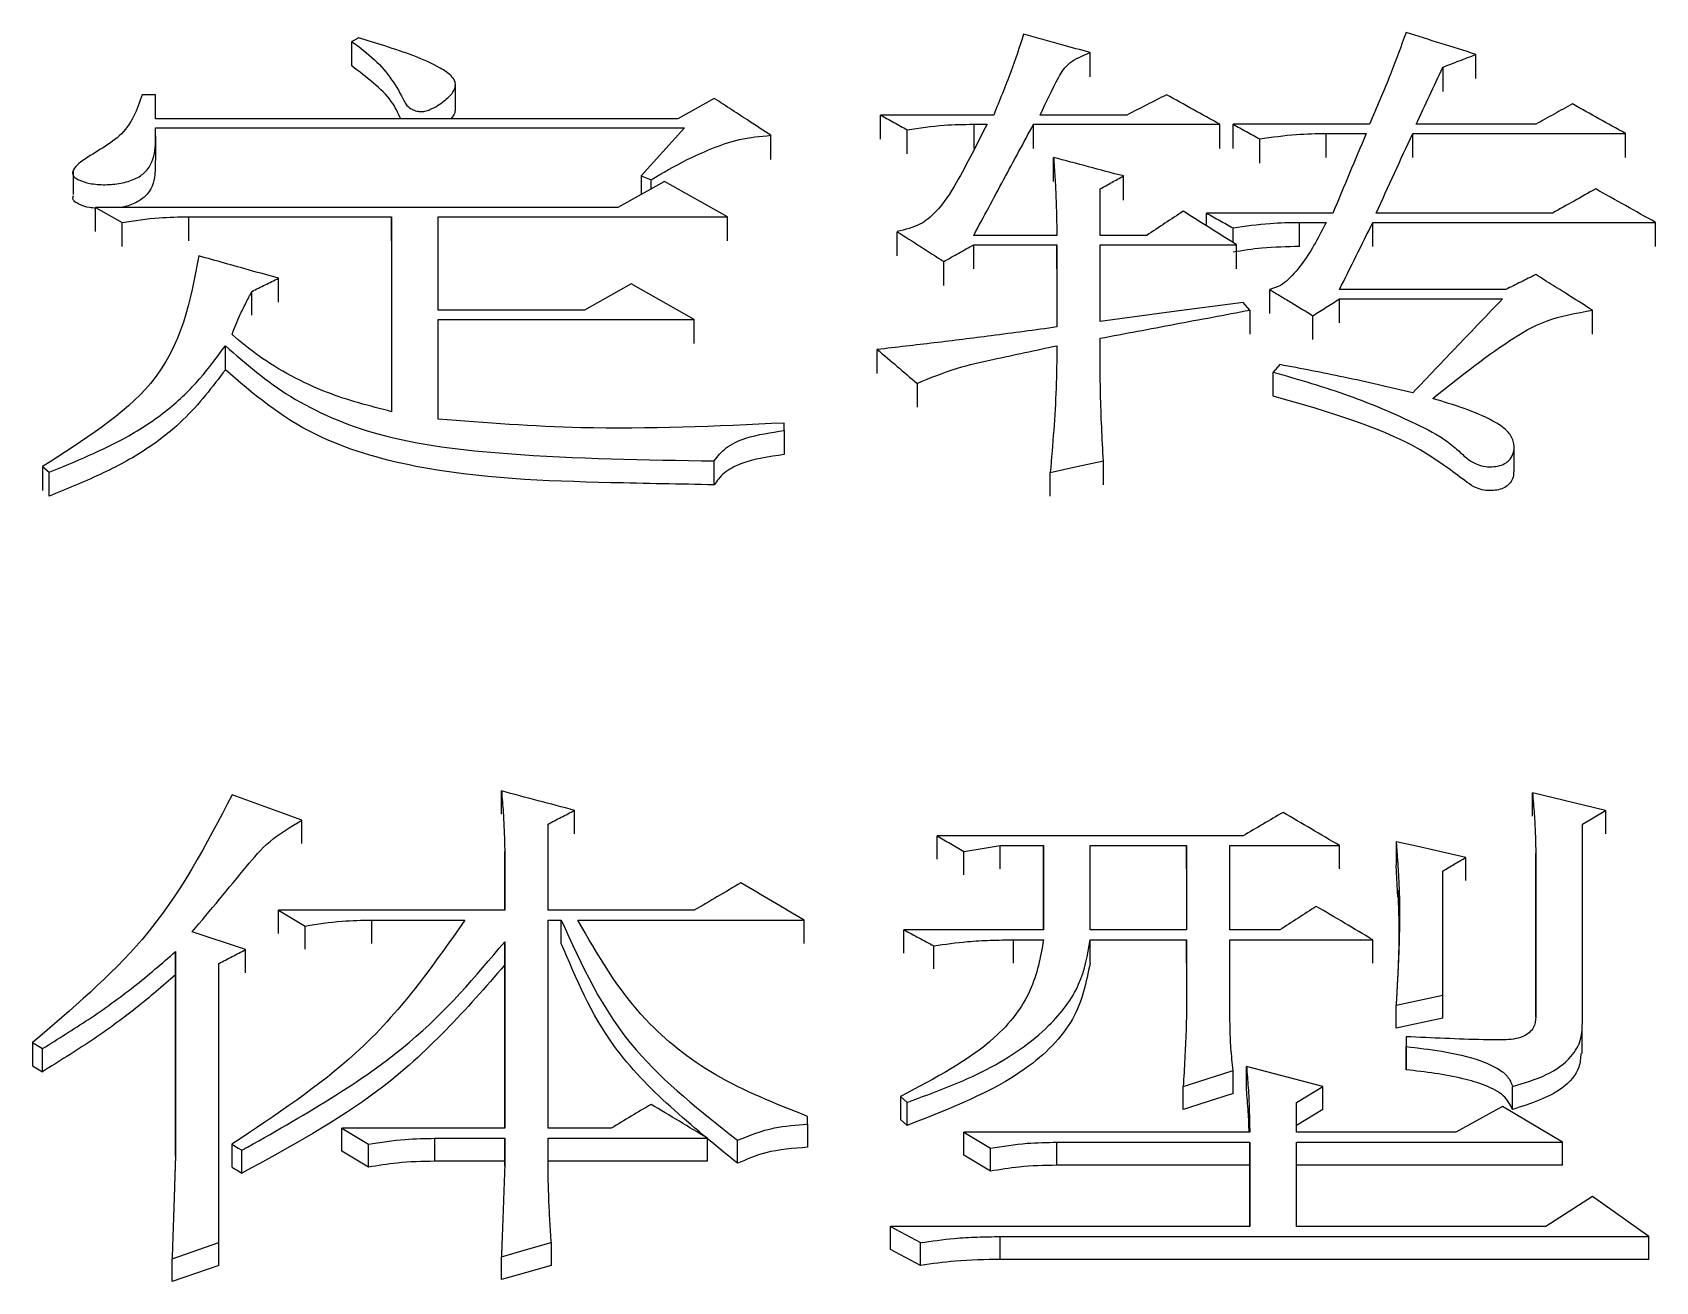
# Model space of a CAD drawing. Header units: millimetres. Extents: x 2223 to 4172, y 741 to 2119.
# Drawn here: x 2699.48 to 2704.76, y 1913.26 to 1917.32 of the extents above; entities that cross this region are included whole.
import ezdxf

# ---------------------------------------------------------------- set-up
doc = ezdxf.new("R2010")
doc.units = ezdxf.units.MM

msp = doc.modelspace()

# ---------------------------------------------------------------- linework, layer by layer
at = {"color": 7, "linetype": 'Continuous', "lineweight": 25}
for p, q in [((2702.9248, 1917.1788), (2702.9248, 1917.2576)), ((2704.1795, 1917.1729), (2704.1795, 1917.2517)), ((2704.0713, 1917.2099), (2704.0713, 1917.1312)), ((2700.8604, 1917.0765), (2700.8604, 1917.1557)), ((2699.885, 1917.1204), (2699.8417, 1917.1204)), ((2699.885, 1917.0425), (2699.885, 1917.1204)), ((2701.7023, 1917.1084), (2701.5833, 1917.0425)), ((2701.5833, 1917.0425), (2699.885, 1917.0425)), ((2702.611, 1917.0545), (2702.2432, 1917.0545)), ((2702.2432, 1916.9759), (2702.2432, 1917.0545)), ((2702.546, 1917.0245), (2702.5893, 1917.0245)), ((2702.546, 1917.0245), (2702.546, 1916.9459)), ((2702.7408, 1917.0245), (2703.3465, 1917.0245)), ((2703.0437, 1917.0545), (2702.7624, 1917.0545)), ((2703.3465, 1916.9459), (2703.3465, 1917.0245)), ((2703.8333, 1917.0245), (2703.3898, 1917.0245)), ((2704.3742, 1917.0245), (2703.9848, 1917.0245)), ((2699.885, 1917.0125), (2701.605, 1917.0125)), ((2699.8862, 1916.9074), (2699.8862, 1916.9864)), ((2701.605, 1917.0125), (2701.4643, 1916.8562)), ((2701.8862, 1916.9099), (2701.8862, 1916.9885)), ((2702.3297, 1916.9279), (2702.3297, 1917.0065)), ((2703.4763, 1916.8979), (2703.4763, 1916.9765)), ((2703.6927, 1916.9945), (2703.8225, 1916.9945)), ((2703.6927, 1916.9159), (2703.6927, 1916.9945)), ((2703.9739, 1916.9945), (2704.6663, 1916.9945)), ((2704.6662, 1916.9159), (2704.6663, 1916.9945)), ((2702.8057, 1916.8379), (2702.8057, 1916.9163)), ((2699.6173, 1916.875), (2699.6173, 1916.7961)), ((2701.5401, 1916.8381), (2701.3886, 1916.7536)), ((2701.4643, 1916.8562), (2701.4968, 1916.8441)), ((2701.4643, 1916.8562), (2701.4643, 1916.7958)), ((2701.4968, 1916.8139), (2701.4968, 1916.8441)), ((2701.7456, 1916.7233), (2701.5401, 1916.8381)), ((2702.9571, 1916.6628), (2702.9571, 1916.8139)), ((2703.0328, 1916.7778), (2703.0328, 1916.8561)), ((2699.6903, 1916.7536), (2699.7768, 1916.7052)), ((2701.3886, 1916.7536), (2699.6903, 1916.7536)), ((2699.6903, 1916.6754), (2699.6903, 1916.7536)), ((2699.7768, 1916.627), (2699.7768, 1916.7052)), ((2699.9932, 1916.7234), (2700.653, 1916.7234)), ((2699.9932, 1916.6447), (2699.9932, 1916.7234)), ((2700.653, 1916.7234), (2700.653, 1916.0891)), ((2700.653, 1916.6452), (2700.653, 1916.7234)), ((2700.8045, 1916.7234), (2701.7456, 1916.7233)), ((2700.8045, 1916.4197), (2700.8045, 1916.7234)), ((2701.7456, 1916.6451), (2701.7456, 1916.7233)), ((2703.7143, 1916.7354), (2703.3033, 1916.7354)), ((2703.3033, 1916.6938), (2703.3033, 1916.7354)), ((2703.6061, 1916.7052), (2703.6927, 1916.7052)), ((2703.6061, 1916.627), (2703.6061, 1916.7052)), ((2703.8441, 1916.7052), (2704.7636, 1916.7052)), ((2703.8441, 1916.627), (2703.8441, 1916.7052)), ((2704.4283, 1916.7354), (2703.855, 1916.7354)), ((2704.7636, 1916.627), (2704.7636, 1916.7052)), ((2702.2972, 1916.5968), (2702.2972, 1916.6749)), ((2702.8165, 1916.6628), (2702.5461, 1916.6628)), ((2703.1086, 1916.6628), (2702.9571, 1916.6628)), ((2703.3898, 1916.6393), (2703.3898, 1916.687)), ((2702.5461, 1916.6325), (2702.8165, 1916.6325)), ((2702.5461, 1916.5544), (2702.5461, 1916.6325)), ((2702.8165, 1916.6325), (2702.8165, 1916.3648)), ((2702.8165, 1916.5544), (2702.8165, 1916.6325)), ((2702.9571, 1916.6325), (2703.4006, 1916.6325)), ((2702.9571, 1916.3831), (2702.9571, 1916.6325)), ((2703.4006, 1916.5544), (2703.4006, 1916.6325)), ((2702.4487, 1916.4999), (2702.4487, 1916.5779)), ((2700.2852, 1916.4453), (2700.2852, 1916.5233)), ((2701.4319, 1916.505), (2701.2804, 1916.4197)), ((2701.6374, 1916.3892), (2701.4319, 1916.505)), ((2700.1987, 1916.4028), (2700.1987, 1916.4807)), ((2703.4439, 1916.4197), (2703.4223, 1916.4441)), ((2703.5087, 1916.4084), (2703.5087, 1916.4867)), ((2704.2768, 1916.4867), (2703.736, 1916.4867)), ((2703.736, 1916.4563), (2704.266, 1916.4563)), ((2701.2804, 1916.4197), (2700.8045, 1916.4197)), ((2700.8045, 1916.3892), (2701.6374, 1916.3892)), ((2700.8045, 1916.0645), (2700.8045, 1916.3892)), ((2701.6374, 1916.3114), (2701.6374, 1916.3892)), ((2703.4439, 1916.4197), (2703.4439, 1916.3419)), ((2703.6494, 1916.3236), (2703.6494, 1916.4014)), ((2704.5581, 1916.3418), (2704.5581, 1916.4197)), ((2700.1122, 1916.2257), (2700.1122, 1916.3038)), ((2702.2324, 1916.2138), (2702.2324, 1916.2915)), ((2703.5413, 1916.2425), (2703.5196, 1916.218)), ((2702.362, 1916.1814), (2702.362, 1916.1038)), ((2701.9295, 1916.0276), (2701.9295, 1916.0522)), ((2701.9295, 1916.0276), (2701.9295, 1915.9498)), ((2704.3037, 1915.8934), (2704.3037, 1915.9713)), ((2701.7023, 1915.8516), (2701.7023, 1915.9289)), ((2702.9679, 1915.8516), (2702.9679, 1915.9289)), ((2699.5172, 1915.9104), (2699.5172, 1915.8328)), ((2699.5172, 1915.9104), (2699.5389, 1915.8919)), ((2699.5389, 1915.8146), (2699.5389, 1915.8919)), ((2702.7949, 1915.8146), (2702.7949, 1915.8918)), ((2700.3609, 1914.7601), (2700.1339, 1914.8426)), ((2701.01, 1914.7792), (2701.01, 1914.8553)), ((2704.6014, 1914.7918), (2704.3634, 1914.8489)), ((2704.3634, 1914.7728), (2704.3634, 1914.8489)), ((2700.3609, 1914.6842), (2700.3609, 1914.7601)), ((2701.248, 1914.7158), (2701.248, 1914.7919)), ((2704.5256, 1914.7474), (2704.6014, 1914.7918)), ((2704.6014, 1914.7918), (2704.6014, 1914.7158)), ((2701.1615, 1914.4669), (2701.1615, 1914.7474)), ((2704.5257, 1914.1072), (2704.5256, 1914.7474)), ((2701.0208, 1914.6584), (2701.0208, 1914.4669)), ((2701.0208, 1914.5825), (2701.0208, 1914.6584)), ((2702.5136, 1914.5825), (2702.5136, 1914.6583)), ((2702.6326, 1914.6774), (2702.7732, 1914.6774)), ((2702.6326, 1914.6015), (2702.6326, 1914.6774)), ((2702.7732, 1914.6774), (2702.7732, 1914.4028)), ((2702.7732, 1914.6015), (2702.7732, 1914.6774)), ((2702.9247, 1914.6774), (2703.2384, 1914.6774)), ((2702.9247, 1914.4028), (2702.9247, 1914.6774)), ((2703.2384, 1914.6774), (2703.2384, 1914.4028)), ((2703.2384, 1914.6015), (2703.2384, 1914.6774)), ((2703.379, 1914.6774), (2703.736, 1914.6774)), ((2703.379, 1914.4028), (2703.379, 1914.6774)), ((2703.736, 1914.6015), (2703.736, 1914.6774)), ((2703.9199, 1914.6901), (2703.9199, 1914.6141)), ((2704.3742, 1914.652), (2704.3742, 1914.1201)), ((2704.3742, 1914.5761), (2704.3742, 1914.652)), ((2702.7732, 1914.4028), (2702.7732, 1914.6014)), ((2703.9256, 1914.5098), (2703.9199, 1914.6141)), ((2704.147, 1914.5634), (2704.147, 1914.6392)), ((2701.0208, 1914.4669), (2701.0208, 1914.5824)), ((2704.3742, 1914.12), (2704.3742, 1914.576)), ((2701.0208, 1914.4669), (2700.2853, 1914.4669)), ((2701.6374, 1914.4669), (2701.1615, 1914.4669)), ((2700.1771, 1914.3388), (2700.004, 1914.3965)), ((2700.3718, 1914.3401), (2700.3718, 1914.4157)), ((2700.5881, 1914.4349), (2700.8909, 1914.4349)), ((2700.5881, 1914.3593), (2700.5881, 1914.4349)), ((2701.1615, 1914.4349), (2701.2048, 1914.4349)), ((2701.1615, 1913.7576), (2701.1615, 1914.4349)), ((2701.2048, 1914.3593), (2701.2048, 1914.4349)), ((2701.2588, 1914.4349), (2701.9944, 1914.4349)), ((2701.9944, 1914.3592), (2701.9944, 1914.4349)), ((2702.7732, 1914.4028), (2702.3189, 1914.4029)), ((2702.3189, 1914.3273), (2702.3189, 1914.4029)), ((2703.2384, 1914.4028), (2702.9247, 1914.4028)), ((2703.5413, 1914.4028), (2703.379, 1914.4028)), ((2699.9499, 1914.3324), (2699.9499, 1913.6665)), ((2699.9499, 1914.2568), (2699.9499, 1914.3324)), ((2700.1771, 1914.2633), (2700.1771, 1914.3388)), ((2701.0208, 1914.2889), (2701.0208, 1914.3645)), ((2701.0208, 1914.3644), (2701.0208, 1913.7576)), ((2702.4163, 1914.276), (2702.4163, 1914.3516)), ((2702.6759, 1914.3708), (2702.7732, 1914.3708)), ((2702.6759, 1914.2952), (2702.6759, 1914.3708)), ((2702.9246, 1914.3708), (2703.2384, 1914.3708)), ((2702.9246, 1914.2953), (2702.9246, 1914.3708)), ((2703.2384, 1914.3708), (2703.2384, 1914.1587)), ((2703.2384, 1914.2952), (2703.2384, 1914.3708)), ((2703.379, 1914.3708), (2703.8442, 1914.3708)), ((2703.379, 1914.1587), (2703.379, 1914.3708)), ((2703.8442, 1914.2952), (2703.8442, 1914.3708)), ((2700.0906, 1913.3856), (2700.0906, 1914.2938)), ((2701.0208, 1913.7576), (2701.0208, 1914.2888)), ((2699.9499, 1913.6665), (2699.9499, 1914.2568)), ((2703.9199, 1914.1587), (2704.0713, 1914.1909)), ((2704.0713, 1914.1156), (2704.0713, 1914.1909)), ((2703.9199, 1914.0834), (2703.9199, 1914.1587)), ((2704.0713, 1914.1156), (2703.9199, 1914.0834)), ((2704.5251, 1914.0007), (2704.5251, 1914.076)), ((2699.4847, 1914.0363), (2699.5172, 1914.0168)), ((2699.4847, 1914.0363), (2699.4847, 1913.9611)), ((2699.5172, 1913.9417), (2699.5172, 1914.0168)), ((2703.9523, 1914.0556), (2703.9523, 1914.0233)), ((2703.9523, 1914.0556), (2703.9523, 1913.9804)), ((2703.9523, 1913.9481), (2703.9523, 1914.0233)), ((2699.4848, 1913.9611), (2699.5172, 1913.9417)), ((2703.3898, 1913.8706), (2703.3898, 1913.9457)), ((2703.6819, 1913.8938), (2703.4331, 1913.9586)), ((2703.4331, 1913.8836), (2703.4331, 1913.9586)), ((2702.3081, 1913.8615), (2702.3297, 1913.842)), ((2702.3081, 1913.8615), (2702.3081, 1913.7865)), ((2703.2276, 1913.8189), (2703.2276, 1913.8939)), ((2703.5954, 1913.842), (2703.6819, 1913.8938)), ((2703.6819, 1913.8189), (2703.6819, 1913.8938)), ((2704.2985, 1913.8189), (2704.2985, 1913.8938)), ((2703.5954, 1913.7446), (2703.5954, 1913.842)), ((2703.6819, 1913.8189), (2703.5954, 1913.7671)), ((2704.266, 1913.829), (2704.1146, 1913.7446)), ((2704.4607, 1913.712), (2704.266, 1913.829)), ((2701.0208, 1913.7576), (2700.4908, 1913.7576)), ((2700.4908, 1913.6828), (2700.4908, 1913.7576)), ((2701.367, 1913.7576), (2701.1615, 1913.7576)), ((2702.0052, 1913.7706), (2702.0052, 1913.7965)), ((2702.0052, 1913.7706), (2702.0052, 1913.6958)), ((2700.1337, 1913.7056), (2700.1337, 1913.6309)), ((2700.5773, 1913.6308), (2700.5773, 1913.7056)), ((2700.7937, 1913.7251), (2701.0208, 1913.7251)), ((2700.7937, 1913.6503), (2700.7937, 1913.7251)), ((2701.0208, 1913.7251), (2701.0208, 1913.6339)), ((2701.0208, 1913.6503), (2701.0208, 1913.7251)), ((2701.1615, 1913.7251), (2701.6807, 1913.7251)), ((2701.1615, 1913.6535), (2701.1615, 1913.7251)), ((2701.6807, 1913.6503), (2701.6807, 1913.7251)), ((2701.778, 1913.6438), (2701.778, 1913.7186)), ((2702.5136, 1913.7446), (2702.6002, 1913.6925)), ((2703.4439, 1913.7446), (2702.5136, 1913.7446)), ((2702.8165, 1913.7121), (2703.4439, 1913.712)), ((2702.8165, 1913.6373), (2702.8165, 1913.7121)), ((2703.4439, 1913.712), (2703.4439, 1913.438)), ((2703.4439, 1913.6373), (2703.4439, 1913.712)), ((2704.1146, 1913.7446), (2703.5954, 1913.7446)), ((2703.5954, 1913.712), (2704.4607, 1913.712)), ((2703.5954, 1913.438), (2703.5954, 1913.712)), ((2704.4607, 1913.6373), (2704.4607, 1913.712)), ((2700.1662, 1913.6114), (2700.1662, 1913.6861)), ((2701.0208, 1913.6503), (2700.7937, 1913.6503)), ((2701.0208, 1913.6339), (2701.0208, 1913.6503)), ((2701.6807, 1913.6503), (2701.1615, 1913.6503)), ((2702.6002, 1913.6178), (2702.5136, 1913.6698)), ((2702.6002, 1913.6178), (2702.6002, 1913.6925)), ((2703.4439, 1913.6373), (2702.8165, 1913.6373)), ((2703.4439, 1913.438), (2703.4439, 1913.6373)), ((2704.4607, 1913.6373), (2703.5954, 1913.6373)), ((2704.5581, 1913.536), (2704.4067, 1913.438)), ((2704.742, 1913.4052), (2704.5581, 1913.536)), ((2702.2757, 1913.438), (2702.373, 1913.3856)), ((2703.4439, 1913.438), (2702.2757, 1913.438)), ((2704.4067, 1913.438), (2703.5954, 1913.438)), ((2699.9391, 1913.3332), (2700.0906, 1913.3856)), ((2700.0906, 1913.3113), (2700.0906, 1913.3856)), ((2701.1723, 1913.3856), (2701.1723, 1913.3113)), ((2702.373, 1913.3113), (2702.373, 1913.3856)), ((2702.6326, 1913.3309), (2702.6326, 1913.4052)), ((2702.6326, 1913.4052), (2704.742, 1913.4052)), ((2704.742, 1913.3309), (2704.742, 1913.4052)), ((2699.9391, 1913.2589), (2699.9391, 1913.3332)), ((2701.01, 1913.2655), (2701.01, 1913.3397)), ((2702.373, 1913.3113), (2702.2757, 1913.3636)), ((2704.742, 1913.3309), (2702.6326, 1913.3309)), ((2700.0906, 1913.3113), (2699.9391, 1913.2589))]:
    msp.add_line(p, q, dxfattribs=at)
at = {"color": 7, "linetype": 'Continuous', "lineweight": 25, "flags": 128}
for points in [[(2700.5449, 1917.3054), (2700.5384, 1917.3018), (2700.5319, 1917.2982), (2700.5233, 1917.2935)], [(2700.5233, 1917.2141), (2700.5233, 1917.2419), (2700.5233, 1917.2677), (2700.5233, 1917.2935)], [(2702.7408, 1916.9459), (2702.7408, 1916.9654), (2702.7408, 1916.9854), (2702.7408, 1917.0245)], [(2703.3898, 1916.9459), (2703.3898, 1916.9654), (2703.3898, 1916.9854), (2703.3898, 1917.0245)], [(2703.9739, 1916.9159), (2703.9739, 1916.9354), (2703.9739, 1916.9554), (2703.9739, 1916.9945)], [(2703.4223, 1916.4441), (2703.1897, 1916.4136), (2702.9571, 1916.3831)], [(2703.736, 1916.3784), (2703.736, 1916.3977), (2703.736, 1916.4175), (2703.736, 1916.4563)], [(2703.5196, 1916.1404), (2703.5196, 1916.1595), (2703.5196, 1916.179), (2703.5196, 1916.1985), (2703.5196, 1916.218)], [(2702.7949, 1915.8918), (2702.8814, 1915.9104), (2702.9679, 1915.9289)], [(2703.4223, 1914.7092), (2702.9247, 1914.7092), (2702.4271, 1914.7092)], [(2702.4271, 1914.6333), (2702.4271, 1914.6522), (2702.4271, 1914.6712), (2702.4271, 1914.7092)], [(2702.5136, 1914.6583), (2702.5731, 1914.6679), (2702.6326, 1914.6774)], [(2704.147, 1914.6392), (2704.0525, 1914.6604), (2703.9862, 1914.6753), (2703.9199, 1914.6901)], [(2700.2853, 1914.3912), (2700.2853, 1914.4101), (2700.2853, 1914.429), (2700.2853, 1914.4669)], [(2702.3297, 1913.7671), (2702.3297, 1913.7949), (2702.3297, 1913.8184), (2702.3297, 1913.842)], [(2702.3081, 1913.7865), (2702.3189, 1913.7768), (2702.3297, 1913.7671)], [(2700.1338, 1913.7056), (2700.142, 1913.7007), (2700.1541, 1913.6934), (2700.1662, 1913.6861)], [(2702.5136, 1913.6698), (2702.5136, 1913.6885), (2702.5136, 1913.7072), (2702.5136, 1913.7446)], [(2700.1338, 1913.6309), (2700.142, 1913.626), (2700.1502, 1913.621), (2700.1662, 1913.6114)], [(2702.2757, 1913.3636), (2702.2757, 1913.3822), (2702.2757, 1913.4008), (2702.2757, 1913.438)], [(2701.01, 1913.3397), (2701.0912, 1913.3627), (2701.1723, 1913.3856)], [(2701.1723, 1913.3113), (2701.0912, 1913.2884), (2701.01, 1913.2655)]]:
    msp.add_lwpolyline(points, dxfattribs=at)
at = {"color": 7, "linetype": 'Continuous', "lineweight": 25}
for points, knots in [([(2700.5233, 1917.2935), (2700.5492, 1917.2743), (2700.6262, 1917.2171), (2700.673, 1917.142), (2700.7012, 1917.0845), (2700.7167, 1917.0736), (2700.7328, 1917.0674), (2700.7474, 1917.0653), (2700.7627, 1917.0667), (2700.7912, 1917.0768), (2700.8226, 1917.0981), (2700.8518, 1917.1244), (2700.8615, 1917.1479), (2700.8595, 1917.1665), (2700.8437, 1917.1871), (2700.7744, 1917.2316), (2700.6665, 1917.2686), (2700.5735, 1917.2967), (2700.5449, 1917.3054)], [0, 0, 0, 0, 0.115812, 0.344661, 0.368828, 0.393191, 0.409898, 0.422378, 0.434924, 0.453159, 0.514674, 0.56658, 0.599651, 0.625811, 0.651928, 0.703899, 0.908913, 1, 1, 1, 1]), ([(2702.7083, 1917.3172), (2702.6949, 1917.2764), (2702.6737, 1917.212), (2702.6395, 1917.1246), (2702.6205, 1917.0778), (2702.611, 1917.0545)], [0, 0, 0, 0, 0.465077, 0.732515, 1, 1, 1, 1]), ([(2702.9247, 1917.2577), (2702.894, 1917.2661), (2702.8426, 1917.2803), (2702.7705, 1917.3001), (2702.729, 1917.3115), (2702.7083, 1917.3172)], [0, 0, 0, 0, 0.425233, 0.712616, 1, 1, 1, 1]), ([(2703.9523, 1917.3232), (2703.936, 1917.278), (2703.9097, 1917.2056), (2703.8684, 1917.1062), (2703.845, 1917.0517), (2703.8333, 1917.0245)], [0, 0, 0, 0, 0.452168, 0.726066, 1, 1, 1, 1]), ([(2704.1795, 1917.2517), (2704.1416, 1917.2636), (2704.0659, 1917.2875), (2703.9902, 1917.3113), (2703.9523, 1917.3232)], [0, 0, 0, 0, 0.499999, 1, 1, 1, 1]), ([(2702.7624, 1917.0545), (2702.7811, 1917.0955), (2702.8073, 1917.1528), (2702.8523, 1917.2279), (2702.9003, 1917.2476), (2702.9247, 1917.2576)], [0, 0, 0, 0, 0.554938, 0.774738, 1, 1, 1, 1]), ([(2704.0713, 1917.2099), (2704.0893, 1917.2169), (2704.1254, 1917.2308), (2704.1614, 1917.2447), (2704.1795, 1917.2517)], [0, 0, 0, 0, 0.499998, 1, 1, 1, 1]), ([(2700.6823, 1917.0425), (2700.6735, 1917.0617), (2700.6543, 1917.1032), (2700.5945, 1917.1595), (2700.5472, 1917.1958), (2700.5233, 1917.2141)], [0, 0, 0, 0, 0.2983398, 0.6458944, 1, 1, 1, 1]), ([(2703.9848, 1917.0245), (2703.9992, 1917.0554), (2704.028, 1917.1174), (2704.0569, 1917.1791), (2704.0713, 1917.2099)], [0, 0, 0, 0, 0.499999, 1, 1, 1, 1]), ([(2699.8417, 1917.1204), (2699.8253, 1917.0725), (2699.7955, 1916.986), (2699.6709, 1916.9256), (2699.6195, 1916.8831), (2699.6125, 1916.8641), (2699.6222, 1916.8507), (2699.6405, 1916.84), (2699.6736, 1916.83), (2699.7214, 1916.8262), (2699.7722, 1916.8315), (2699.819, 1916.8445), (2699.869, 1916.8789), (2699.8865, 1916.9397), (2699.8855, 1916.9883), (2699.885, 1917.0125)], [0, 0, 0, 0, 0.230315, 0.416653, 0.453363, 0.487574, 0.504133, 0.522235, 0.561764, 0.612067, 0.663426, 0.714082, 0.762172, 0.881162, 1, 1, 1, 1]), ([(2700.8595, 1917.076), (2700.8595, 1917.0713), (2700.8595, 1917.0595), (2700.8507, 1917.0488), (2700.8454, 1917.0425)], [0, 0, 0, 0, 0.402467, 1, 1, 1, 1]), ([(2701.8862, 1916.9885), (2701.8632, 1917.0035), (2701.821, 1917.0311), (2701.7597, 1917.071), (2701.7214, 1917.0959), (2701.7023, 1917.1084)], [0, 0, 0, 0, 0.375947, 0.687973, 1, 1, 1, 1]), ([(2703.1735, 1917.1203), (2703.1518, 1917.1094), (2703.1086, 1917.0874), (2703.0653, 1917.0654), (2703.0437, 1917.0545)], [0, 0, 0, 0, 0.4999982, 1, 1, 1, 1]), ([(2703.3465, 1917.0245), (2703.3177, 1917.0405), (2703.26, 1917.0724), (2703.2023, 1917.1044), (2703.1735, 1917.1203)], [0, 0, 0, 0, 0.5, 1, 1, 1, 1]), ([(2704.4932, 1917.0904), (2704.4733, 1917.0794), (2704.4337, 1917.0574), (2704.394, 1917.0355), (2704.3742, 1917.0245)], [0, 0, 0, 0, 0.499998, 1, 1, 1, 1]), ([(2704.6663, 1916.9945), (2704.6374, 1917.0105), (2704.5797, 1917.0425), (2704.522, 1917.0744), (2704.4932, 1917.0904)], [0, 0, 0, 0, 0.5, 1, 1, 1, 1]), ([(2702.2432, 1917.0545), (2702.2576, 1917.0465), (2702.2864, 1917.0305), (2702.3153, 1917.0145), (2702.3297, 1917.0065)], [0, 0, 0, 0, 0.5, 1, 1, 1, 1]), ([(2702.5893, 1917.0245), (2702.5574, 1916.9608), (2702.5087, 1916.8637), (2702.4406, 1916.7532), (2702.3748, 1916.6948), (2702.3234, 1916.6816), (2702.2973, 1916.675)], [0, 0, 0, 0, 0.493627, 0.751972, 0.874128, 1, 1, 1, 1]), ([(2702.3297, 1917.0065), (2702.3695, 1917.0125), (2702.4406, 1917.0231), (2702.5138, 1917.0241), (2702.546, 1917.0245)], [0, 0, 0, 0, 0.558835, 1, 1, 1, 1]), ([(2702.5461, 1916.6628), (2702.5785, 1916.7233), (2702.6434, 1916.8443), (2702.7083, 1916.9644), (2702.7408, 1917.0245)], [0, 0, 0, 0, 0.5, 1, 1, 1, 1]), ([(2703.3898, 1917.0245), (2703.4042, 1917.0165), (2703.4331, 1917.0005), (2703.4619, 1916.9845), (2703.4763, 1916.9765)], [0, 0, 0, 0, 0.5, 1, 1, 1, 1]), ([(2701.4968, 1916.8441), (2701.5343, 1916.8661), (2701.5964, 1916.9025), (2701.6931, 1916.9459), (2701.7827, 1916.9789), (2701.8515, 1916.9852), (2701.8862, 1916.9885)], [0, 0, 0, 0, 0.3348362, 0.5537451, 0.7753729, 1, 1, 1, 1]), ([(2703.4763, 1916.9765), (2703.5161, 1916.9824), (2703.5872, 1916.9931), (2703.6604, 1916.994), (2703.6927, 1916.9945)], [0, 0, 0, 0, 0.558835, 1, 1, 1, 1]), ([(2703.8225, 1916.9945), (2703.8045, 1916.9514), (2703.7684, 1916.8653), (2703.7324, 1916.7787), (2703.7143, 1916.7354)], [0, 0, 0, 0, 0.5, 1, 1, 1, 1]), ([(2703.855, 1916.7354), (2703.8748, 1916.7787), (2703.9144, 1916.8653), (2703.9541, 1916.9514), (2703.9739, 1916.9945)], [0, 0, 0, 0, 0.5, 1, 1, 1, 1]), ([(2702.8057, 1916.9163), (2702.8073, 1916.8949), (2702.8104, 1916.852), (2702.8149, 1916.7675), (2702.8158, 1916.7044), (2702.8165, 1916.6628)], [0, 0, 0, 0, 0.254777, 0.5095604, 1, 1, 1, 1]), ([(2703.0328, 1916.8561), (2702.995, 1916.8662), (2702.9193, 1916.8863), (2702.8435, 1916.9063), (2702.8057, 1916.9163)], [0, 0, 0, 0, 0.499999, 1, 1, 1, 1]), ([(2699.8841, 1916.907), (2699.8843, 1916.8915), (2699.8846, 1916.8518), (2699.869, 1916.7997), (2699.8188, 1916.7662), (2699.7871, 1916.7554), (2699.7687, 1916.7537), (2699.7671, 1916.7536)], [0, 0, 0, 0, 0.25392, 0.65271, 0.81396, 0.983894, 1, 1, 1, 1]), ([(2702.9571, 1916.8139), (2702.9697, 1916.821), (2702.995, 1916.835), (2703.0202, 1916.8491), (2703.0328, 1916.8561)], [0, 0, 0, 0, 0.5000006, 1, 1, 1, 1]), ([(2704.5689, 1916.8139), (2704.5455, 1916.8008), (2704.4986, 1916.7747), (2704.4517, 1916.7485), (2704.4283, 1916.7354)], [0, 0, 0, 0, 0.499999, 1, 1, 1, 1]), ([(2704.7636, 1916.7052), (2704.7312, 1916.7233), (2704.6663, 1916.7596), (2704.6013, 1916.7958), (2704.5689, 1916.8139)], [0, 0, 0, 0, 0.5, 1, 1, 1, 1]), ([(2699.6903, 1916.7517), (2699.6837, 1916.752), (2699.664, 1916.7532), (2699.6403, 1916.7613), (2699.6225, 1916.7718), (2699.614, 1916.782), (2699.6172, 1916.7889), (2699.6187, 1916.7924)], [0, 0, 0, 0, 0.176499, 0.533205, 0.696493, 0.845795, 1, 1, 1, 1]), ([(2699.7768, 1916.7052), (2699.8166, 1916.7112), (2699.8877, 1916.722), (2699.9609, 1916.7229), (2699.9932, 1916.7234)], [0, 0, 0, 0, 0.5588348, 1, 1, 1, 1]), ([(2703.2276, 1916.7415), (2703.2077, 1916.7284), (2703.1681, 1916.7022), (2703.1284, 1916.6759), (2703.1086, 1916.6628)], [0, 0, 0, 0, 0.499998, 1, 1, 1, 1]), ([(2703.4006, 1916.6325), (2703.3718, 1916.6507), (2703.3141, 1916.687), (2703.2564, 1916.7233), (2703.2276, 1916.7415)], [0, 0, 0, 0, 0.5, 1, 1, 1, 1]), ([(2703.3033, 1916.7354), (2703.3177, 1916.7273), (2703.3465, 1916.7112), (2703.3754, 1916.6951), (2703.3898, 1916.687)], [0, 0, 0, 0, 0.5, 1, 1, 1, 1]), ([(2703.3898, 1916.687), (2703.4296, 1916.693), (2703.5007, 1916.7038), (2703.5739, 1916.7047), (2703.6061, 1916.7052)], [0, 0, 0, 0, 0.558835, 1, 1, 1, 1]), ([(2703.6927, 1916.7052), (2703.6699, 1916.6607), (2703.6369, 1916.5966), (2703.5812, 1916.5297), (2703.5457, 1916.4983), (2703.5212, 1916.4906), (2703.5088, 1916.4868)], [0, 0, 0, 0, 0.554179, 0.800397, 0.899211, 1, 1, 1, 1]), ([(2703.736, 1916.4867), (2703.754, 1916.5232), (2703.7901, 1916.5962), (2703.8261, 1916.6688), (2703.8441, 1916.7052)], [0, 0, 0, 0, 0.5000003, 1, 1, 1, 1]), ([(2702.2972, 1916.6749), (2702.3225, 1916.6588), (2702.373, 1916.6265), (2702.4235, 1916.5941), (2702.4487, 1916.5779)], [0, 0, 0, 0, 0.5, 1, 1, 1, 1]), ([(2702.4487, 1916.5779), (2702.4649, 1916.587), (2702.4974, 1916.6052), (2702.5298, 1916.6234), (2702.5461, 1916.6325)], [0, 0, 0, 0, 0.500002, 1, 1, 1, 1]), ([(2703.6061, 1916.6265), (2703.5651, 1916.6258), (2703.4918, 1916.6245), (2703.4209, 1916.6133), (2703.3898, 1916.6084)], [0, 0, 0, 0, 0.561085, 1, 1, 1, 1]), ([(2700.0256, 1916.5961), (2699.9985, 1916.4503), (2699.9495, 1916.186), (2699.651, 1915.9957), (2699.5172, 1915.9104)], [0, 0, 0, 0, 0.5518947, 1, 1, 1, 1]), ([(2700.2852, 1916.5233), (2700.2546, 1916.5319), (2700.196, 1916.5483), (2700.1094, 1916.5726), (2700.0535, 1916.5883), (2700.0256, 1916.5962)], [0, 0, 0, 0, 0.354383, 0.677192, 1, 1, 1, 1]), ([(2700.1987, 1916.4807), (2700.2131, 1916.4878), (2700.242, 1916.502), (2700.2708, 1916.5162), (2700.2852, 1916.5233)], [0, 0, 0, 0, 0.499998, 1, 1, 1, 1]), ([(2704.3742, 1916.5354), (2704.358, 1916.5273), (2704.3255, 1916.511), (2704.2931, 1916.4948), (2704.2768, 1916.4867)], [0, 0, 0, 0, 0.5, 1, 1, 1, 1]), ([(2704.5581, 1916.4197), (2704.5344, 1916.4346), (2704.492, 1916.4613), (2704.4306, 1916.4999), (2704.393, 1916.5235), (2704.3742, 1916.5354)], [0, 0, 0, 0, 0.386049, 0.693024, 1, 1, 1, 1]), ([(2700.1338, 1916.3404), (2700.1419, 1916.3614), (2700.155, 1916.3956), (2700.1784, 1916.4421), (2700.1919, 1916.4678), (2700.1987, 1916.4807)], [0, 0, 0, 0, 0.443144, 0.721519, 1, 1, 1, 1]), ([(2703.5088, 1916.4867), (2703.5208, 1916.4794), (2703.5449, 1916.4648), (2703.5918, 1916.4364), (2703.6267, 1916.4152), (2703.6494, 1916.4014)], [0, 0, 0, 0, 0.257094, 0.514188, 1, 1, 1, 1]), ([(2703.6494, 1916.4014), (2703.6639, 1916.4106), (2703.6927, 1916.4289), (2703.7215, 1916.4471), (2703.736, 1916.4563)], [0, 0, 0, 0, 0.500001, 1, 1, 1, 1]), ([(2704.266, 1916.4563), (2704.2173, 1916.4055), (2704.12, 1916.3038), (2704.0226, 1916.2016), (2703.974, 1916.1505)], [0, 0, 0, 0, 0.5, 1, 1, 1, 1]), ([(2702.9571, 1916.3282), (2703.0383, 1916.3434), (2703.2005, 1916.374), (2703.3628, 1916.4045), (2703.4439, 1916.4197)], [0, 0, 0, 0, 0.5, 1, 1, 1, 1]), ([(2704.0389, 1916.1321), (2704.1189, 1916.1963), (2704.2309, 1916.2861), (2704.4032, 1916.3914), (2704.5061, 1916.4102), (2704.5581, 1916.4197)], [0, 0, 0, 0, 0.5534418, 0.7739919, 1, 1, 1, 1]), ([(2700.653, 1916.0891), (2700.5815, 1916.1077), (2700.4644, 1916.1381), (2700.3245, 1916.2046), (2700.2193, 1916.2679), (2700.1622, 1916.3163), (2700.1338, 1916.3404)], [0, 0, 0, 0, 0.3463703, 0.567178, 0.7849776, 1, 1, 1, 1]), ([(2702.8165, 1916.3648), (2702.7454, 1916.3551), (2702.6129, 1916.3369), (2702.418, 1916.3129), (2702.2942, 1916.2986), (2702.2324, 1916.2915)], [0, 0, 0, 0, 0.366425, 0.683185, 1, 1, 1, 1]), ([(2699.5389, 1915.8919), (2699.6252, 1915.9275), (2699.7663, 1915.9857), (2699.9278, 1916.0923), (2700.032, 1916.195), (2700.0856, 1916.2676), (2700.1122, 1916.3038)], [0, 0, 0, 0, 0.347372, 0.56793, 0.785018, 1, 1, 1, 1]), ([(2700.1122, 1916.3038), (2700.1783, 1916.246), (2700.3111, 1916.1297), (2700.6263, 1915.9929), (2701.1103, 1915.9384), (2701.4785, 1915.9325), (2701.7023, 1915.9289)], [0, 0, 0, 0, 0.1896226, 0.3813011, 0.6238123, 1, 1, 1, 1]), ([(2702.2324, 1916.2915), (2702.254, 1916.2732), (2702.2972, 1916.2365), (2702.3404, 1916.1997), (2702.362, 1916.1814)], [0, 0, 0, 0, 0.5, 1, 1, 1, 1]), ([(2702.362, 1916.1814), (2702.4048, 1916.1991), (2702.4819, 1916.231), (2702.6385, 1916.266), (2702.7469, 1916.289), (2702.8165, 1916.3037)], [0, 0, 0, 0, 0.308167, 0.555958, 1, 1, 1, 1]), ([(2702.8165, 1916.3037), (2702.816, 1916.2576), (2702.8151, 1916.1661), (2702.8067, 1916.0288), (2702.7988, 1915.9375), (2702.7949, 1915.8918)], [0, 0, 0, 0, 0.337206, 0.668546, 1, 1, 1, 1]), ([(2702.9679, 1915.9289), (2702.964, 1916.0019), (2702.9599, 1916.0767), (2702.9584, 1916.1532), (2702.9583, 1916.1588), (2702.9582, 1916.1645), (2702.9581, 1916.1702), (2702.958, 1916.1758), (2702.9579, 1916.1815), (2702.9578, 1916.1871), (2702.9578, 1916.1928), (2702.9577, 1916.2003), (2702.9576, 1916.2078), (2702.9575, 1916.2154), (2702.9575, 1916.221), (2702.9575, 1916.2267), (2702.9574, 1916.2323), (2702.9574, 1916.2379), (2702.9573, 1916.2436), (2702.9573, 1916.2492), (2702.9573, 1916.2568), (2702.9573, 1916.2643), (2702.9572, 1916.2718), (2702.9572, 1916.2774), (2702.9572, 1916.2831), (2702.9572, 1916.2887), (2702.9572, 1916.2944), (2702.9572, 1916.3), (2702.9572, 1916.3056), (2702.9571, 1916.3113), (2702.9571, 1916.3188), (2702.9571, 1916.3244), (2702.9571, 1916.3282)], [0, 0, 0, 0, 0.54643, 0.560604, 0.574777, 0.588951, 0.603124, 0.617298, 0.631471, 0.645645, 0.659818, 0.673992, 0.702339, 0.716512, 0.730686, 0.744859, 0.759033, 0.773206, 0.78738, 0.801553, 0.815726, 0.844073, 0.858247, 0.87242, 0.886594, 0.900767, 0.914941, 0.929114, 0.943288, 0.957461, 0.971635, 1, 1, 1, 1]), ([(2703.974, 1916.1505), (2703.9367, 1916.1592), (2703.8622, 1916.1767), (2703.7188, 1916.2089), (2703.611, 1916.2293), (2703.5413, 1916.2425)], [0, 0, 0, 0, 0.260983, 0.521979, 1, 1, 1, 1]), ([(2700.1122, 1916.2257), (2700.07, 1916.1698), (2700.0002, 1916.0774), (2699.8577, 1915.9633), (2699.7063, 1915.8827), (2699.5949, 1915.8372), (2699.5389, 1915.8143)], [0, 0, 0, 0, 0.332711, 0.551426, 0.774321, 1, 1, 1, 1]), ([(2701.7023, 1915.8513), (2701.5901, 1915.8534), (2701.2653, 1915.8594), (2700.8141, 1915.8753), (2700.3625, 1916.0093), (2700.2012, 1916.1487), (2700.1122, 1916.2257)], [0, 0, 0, 0, 0.188584, 0.546058, 0.749485, 1, 1, 1, 1]), ([(2703.5196, 1916.218), (2703.6035, 1916.1938), (2703.7615, 1916.1484), (2703.9422, 1916.0707), (2704.0606, 1916.0127), (2704.1152, 1915.9701), (2704.1451, 1915.9403), (2704.174, 1915.9203), (2704.2036, 1915.9108), (2704.2307, 1915.9091), (2704.2568, 1915.9129), (2704.278, 1915.9219), (2704.2942, 1915.937), (2704.3048, 1915.9611), (2704.3045, 1915.9935), (2704.282, 1916.0302), (2704.1979, 1916.084), (2704.108, 1916.1112), (2704.0389, 1916.1321)], [0, 0, 0, 0, 0.197358, 0.371625, 0.468384, 0.517135, 0.556849, 0.588366, 0.607485, 0.626642, 0.645535, 0.663735, 0.679959, 0.706516, 0.74747, 0.788159, 0.837188, 1, 1, 1, 1]), ([(2704.302, 1915.8932), (2704.3017, 1915.8854), (2704.3011, 1915.8718), (2704.2898, 1915.8545), (2704.2741, 1915.8421), (2704.2536, 1915.8347), (2704.2299, 1915.8316), (2704.2045, 1915.8332), (2704.1757, 1915.8418), (2704.1176, 1915.883), (2703.9458, 1916.0182), (2703.703, 1916.0876), (2703.5196, 1916.14)], [0, 0, 0, 0, 0.036286, 0.063911, 0.086825, 0.10978, 0.132692, 0.158074, 0.184397, 0.225607, 0.415046, 1, 1, 1, 1]), ([(2701.9295, 1916.0522), (2701.709, 1916.0419), (2701.333, 1916.0245), (2700.9591, 1916.0528), (2700.8045, 1916.0645)], [0, 0, 0, 0, 0.586461, 1, 1, 1, 1]), ([(2701.7023, 1915.9289), (2701.7135, 1915.9439), (2701.7362, 1915.9745), (2701.8172, 1916.0118), (2701.8866, 1916.0215), (2701.9295, 1916.0276)], [0, 0, 0, 0, 0.268929, 0.548046, 1, 1, 1, 1]), ([(2701.9295, 1915.9498), (2701.8805, 1915.9428), (2701.8073, 1915.9323), (2701.731, 1915.8917), (2701.7116, 1915.8644), (2701.7023, 1915.8513)], [0, 0, 0, 0, 0.513331, 0.76592, 1, 1, 1, 1]), ([(2700.1339, 1914.8426), (2700.0504, 1914.6812), (2699.9001, 1914.3908), (2699.6125, 1914.1453), (2699.4847, 1914.0363)], [0, 0, 0, 0, 0.555605, 1, 1, 1, 1]), ([(2701.01, 1914.8553), (2701.0121, 1914.8316), (2701.016, 1914.787), (2701.0192, 1914.7213), (2701.0203, 1914.6793), (2701.0208, 1914.6584)], [0, 0, 0, 0, 0.362394, 0.681159, 1, 1, 1, 1]), ([(2701.248, 1914.7919), (2701.2083, 1914.8024), (2701.129, 1914.8236), (2701.0497, 1914.8447), (2701.01, 1914.8553)], [0, 0, 0, 0, 0.5, 1, 1, 1, 1]), ([(2704.3634, 1914.8489), (2704.3655, 1914.826), (2704.3695, 1914.7819), (2704.3727, 1914.7162), (2704.3737, 1914.6734), (2704.3742, 1914.652)], [0, 0, 0, 0, 0.349385, 0.674644, 1, 1, 1, 1]), ([(2700.004, 1914.3965), (2700.0632, 1914.4673), (2700.1458, 1914.5661), (2700.2511, 1914.6949), (2700.3242, 1914.7383), (2700.3609, 1914.7601)], [0, 0, 0, 0, 0.5576511, 0.7774769, 1, 1, 1, 1]), ([(2701.1615, 1914.7474), (2701.1759, 1914.7548), (2701.2047, 1914.7696), (2701.2336, 1914.7845), (2701.248, 1914.7919)], [0, 0, 0, 0, 0.499999, 1, 1, 1, 1]), ([(2703.5521, 1914.7855), (2703.5305, 1914.7728), (2703.4872, 1914.7474), (2703.4439, 1914.722), (2703.4223, 1914.7092)], [0, 0, 0, 0, 0.499998, 1, 1, 1, 1]), ([(2703.736, 1914.6774), (2703.7053, 1914.6954), (2703.644, 1914.7315), (2703.5827, 1914.7675), (2703.5521, 1914.7855)], [0, 0, 0, 0, 0.5, 1, 1, 1, 1]), ([(2702.4271, 1914.7092), (2702.4415, 1914.7008), (2702.4704, 1914.6838), (2702.4992, 1914.6668), (2702.5136, 1914.6583)], [0, 0, 0, 0, 0.4999987, 1, 1, 1, 1]), ([(2703.9199, 1914.6901), (2703.92, 1914.6881), (2703.9204, 1914.684), (2703.9208, 1914.6779), (2703.9213, 1914.6718), (2703.9218, 1914.6656), (2703.9222, 1914.6595), (2703.9227, 1914.6534), (2703.9232, 1914.6472), (2703.9235, 1914.6421), (2703.9239, 1914.637), (2703.9243, 1914.6319), (2703.9249, 1914.6237), (2703.9254, 1914.6156), (2703.9261, 1914.6053), (2703.9267, 1914.5951), (2703.9274, 1914.5828), (2703.9287, 1914.5582), (2703.9309, 1914.5049), (2703.9312, 1914.4391), (2703.9301, 1914.3815), (2703.9292, 1914.3527), (2703.9285, 1914.3321), (2703.9279, 1914.3156), (2703.9271, 1914.295), (2703.9263, 1914.2785), (2703.9254, 1914.262), (2703.9248, 1914.2496), (2703.9241, 1914.2372), (2703.9235, 1914.2248), (2703.923, 1914.2145), (2703.9225, 1914.2062), (2703.9222, 1914.2), (2703.9219, 1914.1938), (2703.9216, 1914.1876), (2703.9212, 1914.1814), (2703.9209, 1914.1752), (2703.9206, 1914.17), (2703.9202, 1914.1646), (2703.92, 1914.1611), (2703.9199, 1914.1587)], [0, 0, 0, 0, 0.011607, 0.023213, 0.034819, 0.046426, 0.058032, 0.069639, 0.081245, 0.092852, 0.098655, 0.110262, 0.121868, 0.145081, 0.156687, 0.1799, 0.203113, 0.226326, 0.31918, 0.504901, 0.597754, 0.64418, 0.667393, 0.713819, 0.737032, 0.783458, 0.806671, 0.829884, 0.853097, 0.87631, 0.899523, 0.911129, 0.922736, 0.934342, 0.945949, 0.957555, 0.969162, 0.980768, 0.986572, 1, 1, 1, 1]), ([(2704.0713, 1914.5946), (2704.0839, 1914.602), (2704.1092, 1914.6169), (2704.1344, 1914.6318), (2704.147, 1914.6392)], [0, 0, 0, 0, 0.499998, 1, 1, 1, 1]), ([(2704.0713, 1914.1909), (2704.0713, 1914.2513), (2704.0713, 1914.3864), (2704.0713, 1914.5205), (2704.0713, 1914.5946)], [0, 0, 0, 0, 0.447226, 1, 1, 1, 1]), ([(2701.7889, 1914.5563), (2701.7636, 1914.5414), (2701.7131, 1914.5116), (2701.6627, 1914.4818), (2701.6374, 1914.4669)], [0, 0, 0, 0, 0.499998, 1, 1, 1, 1]), ([(2701.9944, 1914.4349), (2701.9601, 1914.4551), (2701.8916, 1914.4957), (2701.8231, 1914.5361), (2701.7889, 1914.5563)], [0, 0, 0, 0, 0.5, 1, 1, 1, 1]), ([(2703.9253, 1914.5324), (2703.9253, 1914.5323), (2703.9254, 1914.5311), (2703.9262, 1914.5132), (2703.9276, 1914.4748), (2703.9285, 1914.4354), (2703.9289, 1914.4064), (2703.929, 1914.3959), (2703.929, 1914.3912), (2703.929, 1914.3912), (2703.929, 1914.3912)], [0, 0, 0, 0, 0.007497, 0.129475, 0.409577, 0.759504, 0.894301, 0.972295, 0.991676, 1, 1, 1, 1]), ([(2700.2853, 1914.4669), (2700.2997, 1914.4584), (2700.3285, 1914.4413), (2700.3574, 1914.4242), (2700.3718, 1914.4157)], [0, 0, 0, 0, 0.499998, 1, 1, 1, 1]), ([(2703.6603, 1914.4796), (2703.6404, 1914.4669), (2703.6008, 1914.4413), (2703.5611, 1914.4156), (2703.5413, 1914.4028)], [0, 0, 0, 0, 0.499998, 1, 1, 1, 1]), ([(2703.8442, 1914.3708), (2703.8135, 1914.389), (2703.7522, 1914.4253), (2703.6909, 1914.4615), (2703.6603, 1914.4796)], [0, 0, 0, 0, 0.5, 1, 1, 1, 1]), ([(2700.8909, 1914.4349), (2700.7859, 1914.2847), (2700.5965, 1914.0138), (2700.2764, 1913.8007), (2700.1337, 1913.7056)], [0, 0, 0, 0, 0.5542561, 1, 1, 1, 1]), ([(2700.3718, 1914.4157), (2700.4116, 1914.4221), (2700.4827, 1914.4334), (2700.5559, 1914.4344), (2700.5881, 1914.4349)], [0, 0, 0, 0, 0.558835, 1, 1, 1, 1]), ([(2701.2048, 1914.4349), (2701.2706, 1914.2888), (2701.3893, 1914.0253), (2701.6582, 1913.8131), (2701.778, 1913.7186)], [0, 0, 0, 0, 0.554476, 1, 1, 1, 1]), ([(2702.0052, 1913.7965), (2701.9015, 1913.8377), (2701.6963, 1913.9194), (2701.4272, 1914.139), (2701.3223, 1914.3233), (2701.2588, 1914.4349)], [0, 0, 0, 0, 0.286997, 0.568308, 1, 1, 1, 1]), ([(2702.3189, 1914.4029), (2702.3351, 1914.3943), (2702.3676, 1914.3772), (2702.4, 1914.3601), (2702.4163, 1914.3516)], [0, 0, 0, 0, 0.499998, 1, 1, 1, 1]), ([(2703.929, 1914.3923), (2703.929, 1914.3916), (2703.929, 1914.3855), (2703.9285, 1914.329), (2703.9265, 1914.2861), (2703.9253, 1914.2595)], [0, 0, 0, 0, 0.049091, 0.410402, 1, 1, 1, 1]), ([(2699.5172, 1914.0168), (2699.5677, 1914.0481), (2699.6714, 1914.1124), (2699.8172, 1914.2174), (2699.9056, 1914.294), (2699.9499, 1914.3324)], [0, 0, 0, 0, 0.321149, 0.659611, 1, 1, 1, 1]), ([(2700.0906, 1914.2938), (2700.105, 1914.3013), (2700.1338, 1914.3163), (2700.1627, 1914.3313), (2700.1771, 1914.3388)], [0, 0, 0, 0, 0.499999, 1, 1, 1, 1]), ([(2700.1662, 1913.6861), (2700.3612, 1913.7965), (2700.7064, 1913.9919), (2700.9255, 1914.2515), (2701.0208, 1914.3644)], [0, 0, 0, 0, 0.565165, 1, 1, 1, 1]), ([(2701.778, 1913.6438), (2701.6282, 1913.7653), (2701.3628, 1913.9805), (2701.2527, 1914.2444), (2701.2048, 1914.3592)], [0, 0, 0, 0, 0.564733, 1, 1, 1, 1]), ([(2702.7732, 1914.3708), (2702.7632, 1914.315), (2702.743, 1914.2027), (2702.5993, 1914.0138), (2702.4193, 1913.9197), (2702.3081, 1913.8615)], [0, 0, 0, 0, 0.273464, 0.551009, 1, 1, 1, 1]), ([(2702.3297, 1913.842), (2702.4188, 1913.8748), (2702.5945, 1913.9394), (2702.7875, 1914.074), (2702.8999, 1914.2235), (2702.9164, 1914.3219), (2702.9246, 1914.3708)], [0, 0, 0, 0, 0.289657, 0.571456, 0.787204, 1, 1, 1, 1]), ([(2702.4163, 1914.3516), (2702.4526, 1914.3566), (2702.5135, 1914.3649), (2702.6006, 1914.37), (2702.6508, 1914.3705), (2702.6759, 1914.3708)], [0, 0, 0, 0, 0.4254255, 0.7120823, 1, 1, 1, 1]), ([(2701.0208, 1914.2889), (2700.896, 1914.1458), (2700.6707, 1913.8876), (2700.3218, 1913.6966), (2700.1662, 1913.6114)], [0, 0, 0, 0, 0.554008, 1, 1, 1, 1]), ([(2702.9246, 1914.2952), (2702.9122, 1914.2331), (2702.8869, 1914.1075), (2702.6894, 1913.9072), (2702.4673, 1913.8207), (2702.3297, 1913.7671)], [0, 0, 0, 0, 0.27123, 0.548484, 1, 1, 1, 1]), ([(2699.9499, 1914.2568), (2699.9081, 1914.2206), (2699.8223, 1914.1461), (2699.6771, 1914.041), (2699.5706, 1913.9749), (2699.5172, 1913.9417)], [0, 0, 0, 0, 0.321411, 0.659849, 1, 1, 1, 1]), ([(2703.2384, 1914.1587), (2703.238, 1914.1304), (2703.2371, 1914.0722), (2703.2325, 1913.9839), (2703.2292, 1913.9239), (2703.2276, 1913.8939)], [0, 0, 0, 0, 0.321579, 0.660777, 1, 1, 1, 1]), ([(2703.3898, 1913.9457), (2703.3872, 1913.9699), (2703.382, 1914.0176), (2703.3795, 1914.0887), (2703.3792, 1914.1354), (2703.379, 1914.1587)], [0, 0, 0, 0, 0.341779, 0.670798, 1, 1, 1, 1]), ([(2704.3742, 1914.1201), (2704.3734, 1914.108), (2704.3716, 1914.0835), (2704.3329, 1914.0499), (2704.2682, 1914.0441), (2704.1423, 1914.0468), (2704.0364, 1914.0517), (2703.9523, 1914.0556)], [0, 0, 0, 0, 0.110827, 0.224198, 0.354947, 0.487818, 1, 1, 1, 1]), ([(2704.2985, 1913.8938), (2704.3367, 1913.905), (2704.4116, 1913.9268), (2704.4895, 1913.9833), (2704.525, 1914.047), (2704.5254, 1914.0872), (2704.5257, 1914.1072)], [0, 0, 0, 0, 0.291536, 0.572529, 0.787239, 1, 1, 1, 1]), ([(2703.9523, 1914.0233), (2703.9907, 1914.0189), (2704.0741, 1914.0094), (2704.1769, 1913.9868), (2704.2473, 1913.9555), (2704.2857, 1913.927), (2704.2942, 1913.905), (2704.2985, 1913.8938)], [0, 0, 0, 0, 0.277213, 0.601616, 0.758833, 0.878188, 1, 1, 1, 1]), ([(2703.9523, 1913.9804), (2703.9523, 1913.9744), (2703.9523, 1913.9636), (2703.9523, 1913.9529), (2703.9523, 1913.9481)], [0, 0, 0, 0, 0.56, 1, 1, 1, 1]), ([(2704.5209, 1914.001), (2704.5199, 1913.986), (2704.5172, 1913.9453), (2704.4521, 1913.8683), (2704.3574, 1913.8378), (2704.2985, 1913.8189)], [0, 0, 0, 0, 0.18022, 0.490707, 1, 1, 1, 1]), ([(2703.2276, 1913.8939), (2703.2546, 1913.9025), (2703.3087, 1913.9198), (2703.3628, 1913.937), (2703.3898, 1913.9457)], [0, 0, 0, 0, 0.499999, 1, 1, 1, 1]), ([(2703.4331, 1913.9586), (2703.4351, 1913.9358), (2703.4393, 1913.8888), (2703.4425, 1913.8175), (2703.4434, 1913.7689), (2703.4439, 1913.7446)], [0, 0, 0, 0, 0.320446, 0.660167, 1, 1, 1, 1]), ([(2704.2985, 1913.8189), (2704.2906, 1913.8347), (2704.2745, 1913.8672), (2704.2095, 1913.8986), (2704.1044, 1913.9302), (2704.0152, 1913.9407), (2703.9523, 1913.9481)], [0, 0, 0, 0, 0.175603, 0.359611, 0.548673, 1, 1, 1, 1]), ([(2703.3898, 1913.8706), (2703.3628, 1913.862), (2703.3087, 1913.8448), (2703.2546, 1913.8275), (2703.2276, 1913.8189)], [0, 0, 0, 0, 0.5, 1, 1, 1, 1]), ([(2703.442, 1913.7446), (2703.4412, 1913.7668), (2703.4394, 1913.8132), (2703.4353, 1913.8594), (2703.4331, 1913.8836)], [0, 0, 0, 0, 0.478186, 1, 1, 1, 1]), ([(2701.4968, 1913.8355), (2701.4752, 1913.8225), (2701.4319, 1913.7966), (2701.3886, 1913.7706), (2701.367, 1913.7576)], [0, 0, 0, 0, 0.499998, 1, 1, 1, 1]), ([(2701.6807, 1913.7251), (2701.6501, 1913.7435), (2701.5888, 1913.7803), (2701.5275, 1913.8171), (2701.4968, 1913.8355)], [0, 0, 0, 0, 0.5, 1, 1, 1, 1]), ([(2700.4908, 1913.7576), (2700.5052, 1913.7489), (2700.5341, 1913.7316), (2700.5629, 1913.7142), (2700.5773, 1913.7056)], [0, 0, 0, 0, 0.499998, 1, 1, 1, 1]), ([(2701.778, 1913.7186), (2701.817, 1913.7343), (2701.8874, 1913.7626), (2701.9689, 1913.7681), (2702.0052, 1913.7706)], [0, 0, 0, 0, 0.554344, 1, 1, 1, 1]), ([(2700.5773, 1913.7056), (2700.6171, 1913.712), (2700.6882, 1913.7236), (2700.7614, 1913.7246), (2700.7937, 1913.7251)], [0, 0, 0, 0, 0.558835, 1, 1, 1, 1]), ([(2702.6002, 1913.6925), (2702.6399, 1913.699), (2702.7111, 1913.7106), (2702.7842, 1913.7116), (2702.8165, 1913.7121)], [0, 0, 0, 0, 0.558835, 1, 1, 1, 1]), ([(2699.9499, 1913.6665), (2699.9499, 1913.6647), (2699.9498, 1913.661), (2699.9496, 1913.6555), (2699.9494, 1913.65), (2699.9492, 1913.6445), (2699.949, 1913.639), (2699.9489, 1913.6335), (2699.9487, 1913.628), (2699.9485, 1913.6225), (2699.9483, 1913.617), (2699.9481, 1913.6115), (2699.948, 1913.606), (2699.9478, 1913.6004), (2699.9476, 1913.5949), (2699.9474, 1913.5894), (2699.9472, 1913.5839), (2699.9471, 1913.5784), (2699.9469, 1913.5738), (2699.9468, 1913.5692), (2699.9466, 1913.5646), (2699.9464, 1913.5591), (2699.9463, 1913.5536), (2699.9461, 1913.5481), (2699.9459, 1913.5426), (2699.9457, 1913.537), (2699.9455, 1913.5315), (2699.9454, 1913.5269), (2699.9452, 1913.5223), (2699.9451, 1913.5177), (2699.9449, 1913.5122), (2699.9447, 1913.5067), (2699.9445, 1913.5012), (2699.9444, 1913.4956), (2699.9442, 1913.4901), (2699.944, 1913.4846), (2699.9439, 1913.48), (2699.9437, 1913.4754), (2699.9436, 1913.4708), (2699.9434, 1913.4653), (2699.943, 1913.4542), (2699.9418, 1913.4155), (2699.9404, 1913.3733), (2699.9393, 1913.3385), (2699.9391, 1913.3332)], [0, 0, 0, 0, 0.016565, 0.03313, 0.049695, 0.066259, 0.082824, 0.099389, 0.115954, 0.132519, 0.149084, 0.165648, 0.182213, 0.198778, 0.215343, 0.231908, 0.248473, 0.265037, 0.281602, 0.289885, 0.306449, 0.323014, 0.339579, 0.356144, 0.372709, 0.389274, 0.405838, 0.422403, 0.430686, 0.447251, 0.463815, 0.48038, 0.496945, 0.51351, 0.530075, 0.54664, 0.563204, 0.571487, 0.588052, 0.604616, 0.621181, 0.687441, 0.952478, 1, 1, 1, 1]), ([(2700.5773, 1913.6308), (2700.5629, 1913.6395), (2700.5341, 1913.6568), (2700.5052, 1913.6741), (2700.4908, 1913.6828)], [0, 0, 0, 0, 0.500002, 1, 1, 1, 1]), ([(2700.7937, 1913.6503), (2700.7526, 1913.6496), (2700.6794, 1913.6482), (2700.6085, 1913.6361), (2700.5773, 1913.6308)], [0, 0, 0, 0, 0.561085, 1, 1, 1, 1]), ([(2701.1723, 1913.3856), (2701.1707, 1913.4087), (2701.1675, 1913.455), (2701.163, 1913.5444), (2701.1621, 1913.6105), (2701.1615, 1913.6535)], [0, 0, 0, 0, 0.258773, 0.517554, 1, 1, 1, 1]), ([(2702.0052, 1913.6958), (2701.9589, 1913.6923), (2701.877, 1913.6861), (2701.808, 1913.6566), (2701.778, 1913.6438)], [0, 0, 0, 0, 0.565376, 1, 1, 1, 1]), ([(2701.0208, 1913.6339), (2701.0194, 1913.5949), (2701.0179, 1913.5534), (2701.0163, 1913.5095), (2701.0159, 1913.4997), (2701.0155, 1913.4899), (2701.0152, 1913.4801), (2701.0149, 1913.4728), (2701.0145, 1913.463), (2701.0142, 1913.4532), (2701.0138, 1913.4434), (2701.0136, 1913.4361), (2701.0132, 1913.4263), (2701.0129, 1913.4177), (2701.0126, 1913.4104), (2701.0124, 1913.4055), (2701.0123, 1913.4006), (2701.0121, 1913.3957), (2701.0119, 1913.392), (2701.0118, 1913.3883), (2701.0116, 1913.3834), (2701.0115, 1913.3785), (2701.0113, 1913.3736), (2701.0111, 1913.37), (2701.011, 1913.3651), (2701.0108, 1913.3602), (2701.0106, 1913.3552), (2701.0105, 1913.3516), (2701.0103, 1913.3464), (2701.0101, 1913.3424), (2701.01, 1913.3397)], [0, 0, 0, 0, 0.398889, 0.42382, 0.44875, 0.498611, 0.523542, 0.548473, 0.573403, 0.623264, 0.648195, 0.673125, 0.698056, 0.747917, 0.760382, 0.772848, 0.797778, 0.810243, 0.822709, 0.835174, 0.847639, 0.87257, 0.885035, 0.8975, 0.909966, 0.934896, 0.947361, 0.959827, 0.972292, 1, 1, 1, 1]), ([(2702.8165, 1913.6373), (2702.7754, 1913.6365), (2702.7022, 1913.6352), (2702.6313, 1913.6231), (2702.6002, 1913.6178)], [0, 0, 0, 0, 0.561086, 1, 1, 1, 1]), ([(2702.373, 1913.3856), (2702.4094, 1913.3907), (2702.4703, 1913.3992), (2702.5573, 1913.4044), (2702.6075, 1913.405), (2702.6326, 1913.4052)], [0, 0, 0, 0, 0.425369, 0.712054, 1, 1, 1, 1]), ([(2702.6326, 1913.3309), (2702.5836, 1913.3301), (2702.4961, 1913.3287), (2702.4106, 1913.3166), (2702.373, 1913.3113)], [0, 0, 0, 0, 0.560746, 1, 1, 1, 1])]:
    msp.add_open_spline(points, degree=3, knots=knots, dxfattribs=at)

doc.saveas('drawing.dxf')
